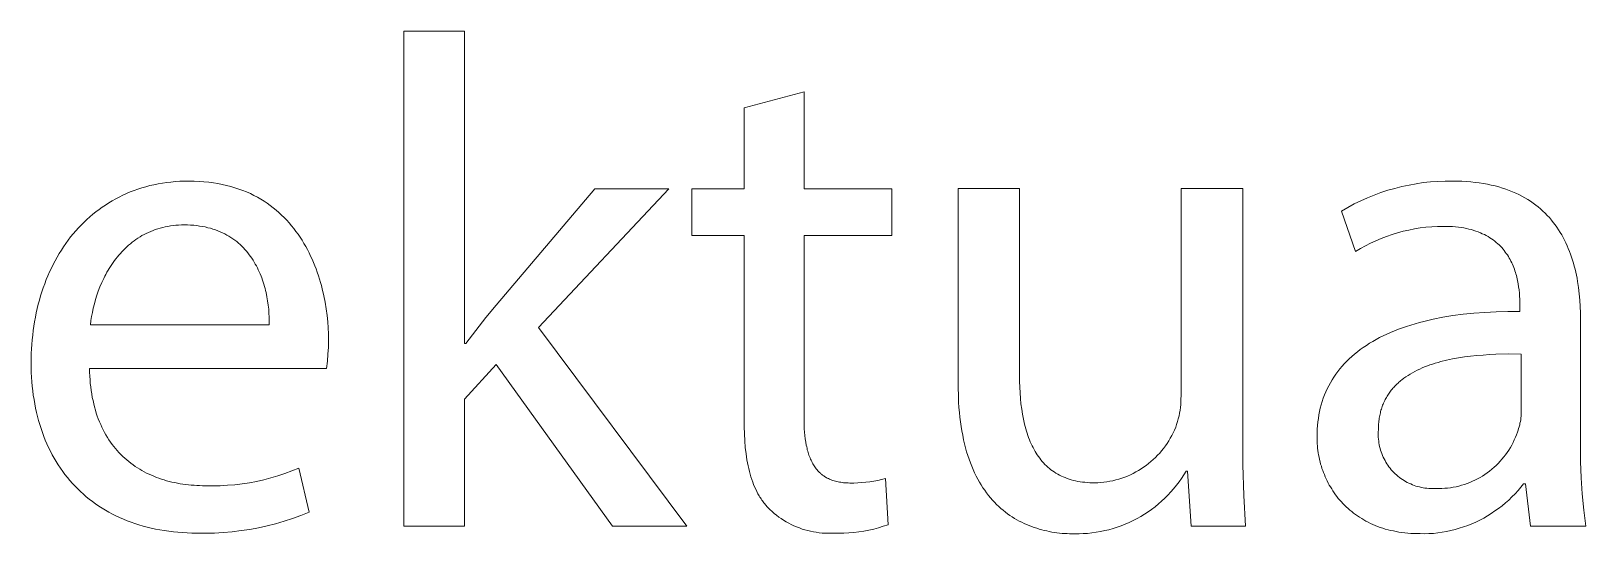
# Model space of a CAD drawing. Header units: millimetres. Extents: x 1422 to 6060, y -58 to 3182.
# Drawn here: x 5567.1 to 5670.7, y 19.3 to 52.7 of the extents above; entities that cross this region are included whole.
import ezdxf

# ---------------------------------------------------------------- set-up
doc = ezdxf.new("R2010")
doc.units = ezdxf.units.MM
doc.header["$MEASUREMENT"] = 0
doc.layers.add('Domyślny', color=7, linetype='Continuous', true_color=0x000000)

msp = doc.modelspace()

# ---------------------------------------------------------------- linework, layer by layer
at = {"layer": 'Domyślny', "color": 18, "lineweight": 15, "true_color": 0x000000}
for p, q in [((5591.96, 19.77), (5591.96, 52.74)), ((5591.96, 52.74), (5596.01, 52.74)), ((5596.01, 52.74), (5596.01, 31.93)), ((5614.63, 47.63), (5618.62, 48.7)), ((5618.62, 48.7), (5618.62, 42.24)), ((5614.63, 42.24), (5614.63, 47.63)), ((5575.05, 42.45), (5575.32, 42.51)), ((5575.32, 42.51), (5575.6, 42.57)), ((5575.6, 42.57), (5575.88, 42.61)), ((5575.88, 42.61), (5576.17, 42.66)), ((5576.17, 42.66), (5576.45, 42.69)), ((5576.45, 42.69), (5576.75, 42.72)), ((5576.75, 42.72), (5577.05, 42.74)), ((5577.05, 42.74), (5577.35, 42.75)), ((5577.35, 42.75), (5577.65, 42.75)), ((5577.65, 42.75), (5577.99, 42.75)), ((5577.99, 42.75), (5578.33, 42.73)), ((5578.33, 42.73), (5578.65, 42.71)), ((5578.65, 42.71), (5578.97, 42.68)), ((5578.97, 42.68), (5579.28, 42.64)), ((5579.28, 42.64), (5579.58, 42.59)), ((5579.58, 42.59), (5579.87, 42.53)), ((5579.87, 42.53), (5580.16, 42.47)), ((5580.16, 42.47), (5580.44, 42.39)), ((5658.45, 42.39), (5658.92, 42.49)), ((5658.92, 42.49), (5659.4, 42.58)), ((5659.4, 42.58), (5659.87, 42.65)), ((5659.87, 42.65), (5660.36, 42.7)), ((5660.36, 42.7), (5660.84, 42.73)), ((5660.84, 42.73), (5661.32, 42.75)), ((5661.32, 42.75), (5661.81, 42.75)), ((5661.81, 42.75), (5662.12, 42.75)), ((5662.12, 42.75), (5662.43, 42.74)), ((5662.43, 42.74), (5662.74, 42.72)), ((5662.74, 42.72), (5663.03, 42.7)), ((5663.03, 42.7), (5663.32, 42.67)), ((5663.32, 42.67), (5663.6, 42.63)), ((5663.6, 42.63), (5663.88, 42.59)), ((5663.88, 42.59), (5664.14, 42.54)), ((5664.14, 42.54), (5664.4, 42.49)), ((5664.4, 42.49), (5664.65, 42.43)), ((5572.31, 41.31), (5572.54, 41.44)), ((5572.54, 41.44), (5572.77, 41.57)), ((5572.77, 41.57), (5573.01, 41.69)), ((5573.01, 41.69), (5573.25, 41.81)), ((5573.25, 41.81), (5573.49, 41.92)), ((5573.49, 41.92), (5573.74, 42.03)), ((5573.74, 42.03), (5573.99, 42.12)), ((5573.99, 42.12), (5574.25, 42.21)), ((5574.25, 42.21), (5574.51, 42.3)), ((5574.51, 42.3), (5574.78, 42.38)), ((5574.78, 42.38), (5575.05, 42.45)), ((5580.44, 42.39), (5580.71, 42.31)), ((5580.71, 42.31), (5580.98, 42.22)), ((5580.98, 42.22), (5581.24, 42.13)), ((5581.24, 42.13), (5581.49, 42.03)), ((5581.49, 42.03), (5581.74, 41.92)), ((5581.74, 41.92), (5581.97, 41.8)), ((5581.97, 41.8), (5582.21, 41.68)), ((5582.21, 41.68), (5582.43, 41.55)), ((5582.43, 41.55), (5582.65, 41.42)), ((5598.11, 34.49), (5604.69, 42.24)), ((5609.62, 42.24), (5600.94, 33.01)), ((5604.69, 42.24), (5609.62, 42.24)), ((5611.14, 39.14), (5611.14, 42.24)), ((5611.14, 42.24), (5614.63, 42.24)), ((5618.62, 42.24), (5624.47, 42.24)), ((5624.47, 42.24), (5624.47, 39.14)), ((5628.89, 29.09), (5628.89, 42.25)), ((5628.89, 42.25), (5632.97, 42.25)), ((5632.97, 42.25), (5632.97, 29.8)), ((5643.74, 28.46), (5643.74, 42.25)), ((5643.74, 42.25), (5647.84, 42.25)), ((5647.84, 42.25), (5647.84, 25.89)), ((5655.27, 41.23), (5655.71, 41.44)), ((5655.71, 41.44), (5656.15, 41.64)), ((5656.15, 41.64), (5656.6, 41.82)), ((5656.6, 41.82), (5657.05, 41.99)), ((5657.05, 41.99), (5657.51, 42.14)), ((5657.51, 42.14), (5657.98, 42.27)), ((5657.98, 42.27), (5658.45, 42.39)), ((5664.65, 42.43), (5664.9, 42.36)), ((5664.9, 42.36), (5665.14, 42.29)), ((5665.14, 42.29), (5665.37, 42.21)), ((5665.37, 42.21), (5665.6, 42.13)), ((5665.6, 42.13), (5665.82, 42.04)), ((5665.82, 42.04), (5666.03, 41.95)), ((5666.03, 41.95), (5666.24, 41.85)), ((5666.24, 41.85), (5666.44, 41.75)), ((5666.44, 41.75), (5666.64, 41.64)), ((5666.64, 41.64), (5666.83, 41.53)), ((5666.83, 41.53), (5667.01, 41.41)), ((5571.04, 40.37), (5571.24, 40.54)), ((5571.24, 40.54), (5571.45, 40.7)), ((5571.45, 40.7), (5571.66, 40.86)), ((5571.66, 40.86), (5571.87, 41.02)), ((5571.87, 41.02), (5572.09, 41.16)), ((5572.09, 41.16), (5572.31, 41.31)), ((5582.65, 41.42), (5582.86, 41.28)), ((5582.86, 41.28), (5583.07, 41.13)), ((5583.07, 41.13), (5583.26, 40.98)), ((5583.26, 40.98), (5583.46, 40.82)), ((5583.46, 40.82), (5583.64, 40.66)), ((5583.64, 40.66), (5583.82, 40.49)), ((5583.82, 40.49), (5584, 40.32)), ((5654.42, 40.76), (5654.84, 41)), ((5655.35, 38.06), (5654.42, 40.76)), ((5654.84, 41), (5655.27, 41.23)), ((5667.01, 41.41), (5667.19, 41.29)), ((5667.19, 41.29), (5667.36, 41.16)), ((5667.36, 41.16), (5667.52, 41.03)), ((5667.52, 41.03), (5667.68, 40.9)), ((5667.68, 40.9), (5667.84, 40.76)), ((5667.84, 40.76), (5667.98, 40.61)), ((5667.98, 40.61), (5668.13, 40.47)), ((5668.13, 40.47), (5668.27, 40.32)), ((5569.94, 39.23), (5570.11, 39.44)), ((5570.11, 39.44), (5570.29, 39.63)), ((5570.29, 39.63), (5570.47, 39.82)), ((5570.47, 39.82), (5570.66, 40.01)), ((5570.66, 40.01), (5570.85, 40.19)), ((5570.85, 40.19), (5571.04, 40.37)), ((5575.1, 39.4), (5574.95, 39.34)), ((5575.26, 39.46), (5575.1, 39.4)), ((5575.41, 39.52), (5575.26, 39.46)), ((5575.57, 39.57), (5575.41, 39.52)), ((5575.73, 39.62), (5575.57, 39.57)), ((5575.9, 39.66), (5575.73, 39.62)), ((5576.07, 39.7), (5575.9, 39.66)), ((5576.24, 39.74), (5576.07, 39.7)), ((5576.42, 39.77), (5576.24, 39.74)), ((5576.59, 39.79), (5576.42, 39.77)), ((5576.78, 39.81), (5576.59, 39.79)), ((5576.96, 39.82), (5576.78, 39.81)), ((5577.15, 39.83), (5576.96, 39.82)), ((5577.34, 39.83), (5577.15, 39.83)), ((5577.56, 39.83), (5577.34, 39.83)), ((5577.76, 39.82), (5577.56, 39.83)), ((5577.97, 39.81), (5577.76, 39.82)), ((5578.17, 39.79), (5577.97, 39.81)), ((5578.36, 39.76), (5578.17, 39.79)), ((5578.55, 39.73), (5578.36, 39.76)), ((5578.73, 39.7), (5578.55, 39.73)), ((5578.91, 39.65), (5578.73, 39.7)), ((5579.08, 39.61), (5578.91, 39.65)), ((5579.25, 39.56), (5579.08, 39.61)), ((5579.42, 39.5), (5579.25, 39.56)), ((5579.58, 39.44), (5579.42, 39.5)), ((5579.73, 39.38), (5579.58, 39.44)), ((5579.89, 39.31), (5579.73, 39.38)), ((5584, 40.32), (5584.17, 40.15)), ((5584.17, 40.15), (5584.33, 39.97)), ((5584.33, 39.97), (5584.49, 39.78)), ((5584.49, 39.78), (5584.64, 39.59)), ((5584.64, 39.59), (5584.78, 39.4)), ((5584.78, 39.4), (5584.92, 39.21)), ((5658.53, 39.41), (5658.16, 39.31)), ((5658.91, 39.49), (5658.53, 39.41)), ((5659.29, 39.57), (5658.91, 39.49)), ((5659.67, 39.63), (5659.29, 39.57)), ((5660.05, 39.68), (5659.67, 39.63)), ((5660.43, 39.71), (5660.05, 39.68)), ((5660.82, 39.73), (5660.43, 39.71)), ((5661.2, 39.74), (5660.82, 39.73)), ((5661.42, 39.74), (5661.2, 39.74)), ((5661.62, 39.73), (5661.42, 39.74)), ((5661.82, 39.72), (5661.62, 39.73)), ((5662.02, 39.7), (5661.82, 39.72)), ((5662.21, 39.68), (5662.02, 39.7)), ((5662.39, 39.66), (5662.21, 39.68)), ((5662.57, 39.63), (5662.39, 39.66)), ((5662.74, 39.59), (5662.57, 39.63)), ((5662.91, 39.56), (5662.74, 39.59)), ((5663.07, 39.52), (5662.91, 39.56)), ((5663.23, 39.47), (5663.07, 39.52)), ((5663.38, 39.42), (5663.23, 39.47)), ((5663.52, 39.37), (5663.38, 39.42)), ((5663.67, 39.31), (5663.52, 39.37)), ((5668.27, 40.32), (5668.4, 40.16)), ((5668.4, 40.16), (5668.53, 40)), ((5668.53, 40), (5668.65, 39.84)), ((5668.65, 39.84), (5668.76, 39.68)), ((5668.76, 39.68), (5668.88, 39.51)), ((5668.88, 39.51), (5668.98, 39.34)), ((5569.15, 38.15), (5569.3, 38.38)), ((5569.3, 38.38), (5569.45, 38.6)), ((5569.45, 38.6), (5569.61, 38.81)), ((5569.61, 38.81), (5569.77, 39.03)), ((5569.77, 39.03), (5569.94, 39.23)), ((5573.51, 38.38), (5573.4, 38.27)), ((5573.63, 38.48), (5573.51, 38.38)), ((5573.75, 38.58), (5573.63, 38.48)), ((5573.87, 38.68), (5573.75, 38.58)), ((5573.99, 38.77), (5573.87, 38.68)), ((5574.12, 38.87), (5573.99, 38.77)), ((5574.25, 38.95), (5574.12, 38.87)), ((5574.39, 39.04), (5574.25, 38.95)), ((5574.52, 39.12), (5574.39, 39.04)), ((5574.66, 39.2), (5574.52, 39.12)), ((5574.81, 39.27), (5574.66, 39.2)), ((5574.95, 39.34), (5574.81, 39.27)), ((5580.03, 39.24), (5579.89, 39.31)), ((5580.18, 39.16), (5580.03, 39.24)), ((5580.31, 39.08), (5580.18, 39.16)), ((5580.45, 39), (5580.31, 39.08)), ((5580.58, 38.91), (5580.45, 39)), ((5580.71, 38.82), (5580.58, 38.91)), ((5580.83, 38.72), (5580.71, 38.82)), ((5580.95, 38.62), (5580.83, 38.72)), ((5581.06, 38.52), (5580.95, 38.62)), ((5581.17, 38.42), (5581.06, 38.52)), ((5581.28, 38.31), (5581.17, 38.42)), ((5584.92, 39.21), (5585.06, 39.01)), ((5585.06, 39.01), (5585.19, 38.81)), ((5585.19, 38.81), (5585.31, 38.6)), ((5585.31, 38.6), (5585.43, 38.4)), ((5585.43, 38.4), (5585.54, 38.19)), ((5614.63, 39.14), (5611.14, 39.14)), ((5614.63, 26.88), (5614.63, 39.14)), ((5624.47, 39.14), (5618.62, 39.14)), ((5618.62, 39.14), (5618.62, 27.01)), ((5656.02, 38.44), (5655.68, 38.26)), ((5656.36, 38.62), (5656.02, 38.44)), ((5656.71, 38.78), (5656.36, 38.62)), ((5657.07, 38.93), (5656.71, 38.78)), ((5657.43, 39.07), (5657.07, 38.93)), ((5657.79, 39.19), (5657.43, 39.07)), ((5658.16, 39.31), (5657.79, 39.19)), ((5663.8, 39.25), (5663.67, 39.31)), ((5663.94, 39.19), (5663.8, 39.25)), ((5664.06, 39.12), (5663.94, 39.19)), ((5664.19, 39.06), (5664.06, 39.12)), ((5664.3, 38.98), (5664.19, 39.06)), ((5664.42, 38.91), (5664.3, 38.98)), ((5664.53, 38.83), (5664.42, 38.91)), ((5664.63, 38.75), (5664.53, 38.83)), ((5664.73, 38.67), (5664.63, 38.75)), ((5664.83, 38.58), (5664.73, 38.67)), ((5664.93, 38.5), (5664.83, 38.58)), ((5665.01, 38.41), (5664.93, 38.5)), ((5665.1, 38.32), (5665.01, 38.41)), ((5668.98, 39.34), (5669.09, 39.17)), ((5669.09, 39.17), (5669.19, 38.99)), ((5669.19, 38.99), (5669.28, 38.81)), ((5669.28, 38.81), (5669.37, 38.63)), ((5669.37, 38.63), (5669.45, 38.44)), ((5669.45, 38.44), (5669.53, 38.26)), ((5568.61, 37.2), (5568.74, 37.44)), ((5568.74, 37.44), (5568.87, 37.68)), ((5568.87, 37.68), (5569.01, 37.92)), ((5569.01, 37.92), (5569.15, 38.15)), ((5572.6, 37.33), (5572.51, 37.2)), ((5572.69, 37.46), (5572.6, 37.33)), ((5572.78, 37.58), (5572.69, 37.46)), ((5572.88, 37.7), (5572.78, 37.58)), ((5572.97, 37.82), (5572.88, 37.7)), ((5573.08, 37.94), (5572.97, 37.82)), ((5573.18, 38.05), (5573.08, 37.94)), ((5573.29, 38.16), (5573.18, 38.05)), ((5573.4, 38.27), (5573.29, 38.16)), ((5581.38, 38.2), (5581.28, 38.31)), ((5581.48, 38.09), (5581.38, 38.2)), ((5581.57, 37.97), (5581.48, 38.09)), ((5581.66, 37.85), (5581.57, 37.97)), ((5581.75, 37.73), (5581.66, 37.85)), ((5581.84, 37.61), (5581.75, 37.73)), ((5581.92, 37.49), (5581.84, 37.61)), ((5582, 37.36), (5581.92, 37.49)), ((5582.07, 37.23), (5582, 37.36)), ((5585.54, 38.19), (5585.65, 37.98)), ((5585.65, 37.98), (5585.75, 37.76)), ((5585.75, 37.76), (5585.85, 37.55)), ((5585.85, 37.55), (5585.95, 37.33)), ((5585.95, 37.33), (5586.03, 37.11)), ((5655.68, 38.26), (5655.35, 38.06)), ((5665.18, 38.22), (5665.1, 38.32)), ((5665.26, 38.13), (5665.18, 38.22)), ((5665.33, 38.03), (5665.26, 38.13)), ((5665.4, 37.93), (5665.33, 38.03)), ((5665.47, 37.84), (5665.4, 37.93)), ((5665.54, 37.73), (5665.47, 37.84)), ((5665.6, 37.63), (5665.54, 37.73)), ((5665.65, 37.53), (5665.6, 37.63)), ((5665.71, 37.42), (5665.65, 37.53)), ((5665.76, 37.32), (5665.71, 37.42)), ((5665.81, 37.21), (5665.76, 37.32)), ((5669.53, 38.26), (5669.61, 38.07)), ((5669.61, 38.07), (5669.68, 37.88)), ((5669.68, 37.88), (5669.75, 37.68)), ((5669.75, 37.68), (5669.81, 37.49)), ((5669.81, 37.49), (5669.87, 37.29)), ((5669.87, 37.29), (5669.92, 37.09)), ((5568.15, 36.19), (5568.26, 36.45)), ((5568.26, 36.45), (5568.37, 36.7)), ((5568.37, 36.7), (5568.49, 36.95)), ((5568.49, 36.95), (5568.61, 37.2)), ((5571.97, 36.27), (5571.91, 36.13)), ((5572.04, 36.41), (5571.97, 36.27)), ((5572.11, 36.54), (5572.04, 36.41)), ((5572.19, 36.68), (5572.11, 36.54)), ((5572.26, 36.81), (5572.19, 36.68)), ((5572.34, 36.94), (5572.26, 36.81)), ((5572.42, 37.07), (5572.34, 36.94)), ((5572.51, 37.2), (5572.42, 37.07)), ((5582.14, 37.1), (5582.07, 37.23)), ((5582.21, 36.97), (5582.14, 37.1)), ((5582.27, 36.84), (5582.21, 36.97)), ((5582.33, 36.71), (5582.27, 36.84)), ((5582.39, 36.57), (5582.33, 36.71)), ((5582.45, 36.43), (5582.39, 36.57)), ((5582.5, 36.3), (5582.45, 36.43)), ((5582.55, 36.16), (5582.5, 36.3)), ((5586.03, 37.11), (5586.12, 36.9)), ((5586.12, 36.9), (5586.2, 36.68)), ((5586.2, 36.68), (5586.27, 36.45)), ((5586.27, 36.45), (5586.34, 36.23)), ((5665.85, 37.11), (5665.81, 37.21)), ((5665.9, 37), (5665.85, 37.11)), ((5665.94, 36.89), (5665.9, 37)), ((5665.97, 36.78), (5665.94, 36.89)), ((5666.01, 36.67), (5665.97, 36.78)), ((5666.04, 36.57), (5666.01, 36.67)), ((5666.07, 36.46), (5666.04, 36.57)), ((5666.1, 36.35), (5666.07, 36.46)), ((5666.13, 36.24), (5666.1, 36.35)), ((5669.92, 37.09), (5669.98, 36.89)), ((5669.98, 36.89), (5670.02, 36.69)), ((5670.02, 36.69), (5670.07, 36.48)), ((5670.07, 36.48), (5670.11, 36.28)), ((5670.11, 36.28), (5670.15, 36.07)), ((5567.77, 35.11), (5567.86, 35.38)), ((5567.86, 35.38), (5567.95, 35.65)), ((5567.95, 35.65), (5568.05, 35.92)), ((5568.05, 35.92), (5568.15, 36.19)), ((5571.61, 35.43), (5571.52, 35.15)), ((5571.72, 35.71), (5571.61, 35.43)), ((5571.84, 35.99), (5571.72, 35.71)), ((5571.91, 36.13), (5571.84, 35.99)), ((5582.59, 36.02), (5582.55, 36.16)), ((5582.64, 35.88), (5582.59, 36.02)), ((5582.68, 35.74), (5582.64, 35.88)), ((5582.72, 35.6), (5582.68, 35.74)), ((5582.75, 35.46), (5582.72, 35.6)), ((5582.79, 35.33), (5582.75, 35.46)), ((5582.84, 35.05), (5582.79, 35.33)), ((5586.34, 36.23), (5586.41, 36.01)), ((5586.41, 36.01), (5586.47, 35.79)), ((5586.47, 35.79), (5586.53, 35.57)), ((5586.53, 35.57), (5586.63, 35.12)), ((5666.15, 36.13), (5666.13, 36.24)), ((5666.19, 35.92), (5666.15, 36.13)), ((5666.22, 35.71), (5666.19, 35.92)), ((5666.25, 35.5), (5666.22, 35.71)), ((5666.27, 35.29), (5666.25, 35.5)), ((5666.28, 35.09), (5666.27, 35.29)), ((5670.15, 36.07), (5670.21, 35.66)), ((5670.21, 35.66), (5670.26, 35.24)), ((5670.26, 35.24), (5670.3, 34.82)), ((5567.48, 33.98), (5567.54, 34.27)), ((5567.54, 34.27), (5567.61, 34.55)), ((5567.61, 34.55), (5567.69, 34.83)), ((5567.69, 34.83), (5567.77, 35.11)), ((5571.28, 34.29), (5571.22, 34.01)), ((5571.35, 34.58), (5571.28, 34.29)), ((5571.43, 34.86), (5571.35, 34.58)), ((5571.52, 35.15), (5571.43, 34.86)), ((5582.89, 34.77), (5582.84, 35.05)), ((5582.93, 34.49), (5582.89, 34.77)), ((5582.96, 34.22), (5582.93, 34.49)), ((5582.98, 33.96), (5582.96, 34.22)), ((5586.63, 35.12), (5586.72, 34.68)), ((5586.72, 34.68), (5586.79, 34.24)), ((5586.79, 34.24), (5586.85, 33.81)), ((5597.42, 33.66), (5598.11, 34.49)), ((5666.29, 34.9), (5666.28, 35.09)), ((5666.3, 34.72), (5666.29, 34.9)), ((5666.3, 34.54), (5666.3, 34.72)), ((5666.3, 34.07), (5666.3, 34.54)), ((5670.3, 34.82), (5670.33, 34.4)), ((5670.33, 34.4), (5670.34, 33.97)), ((5567.32, 33.1), (5567.37, 33.39)), ((5567.37, 33.39), (5567.42, 33.69)), ((5567.42, 33.69), (5567.48, 33.98)), ((5571.12, 33.46), (5571.09, 33.19)), ((5571.09, 33.19), (5583, 33.19)), ((5571.16, 33.74), (5571.12, 33.46)), ((5571.22, 34.01), (5571.16, 33.74)), ((5582.99, 33.7), (5582.98, 33.96)), ((5583, 33.44), (5582.99, 33.7)), ((5583, 33.19), (5583, 33.44)), ((5586.85, 33.81), (5586.89, 33.39)), ((5586.89, 33.39), (5586.92, 32.97)), ((5596.75, 32.8), (5597.42, 33.66)), ((5658.75, 33.07), (5659.03, 33.16)), ((5659.03, 33.16), (5659.32, 33.25)), ((5659.32, 33.25), (5659.61, 33.33)), ((5659.61, 33.33), (5659.91, 33.41)), ((5659.91, 33.41), (5660.53, 33.55)), ((5660.53, 33.55), (5661.17, 33.68)), ((5661.17, 33.68), (5661.83, 33.79)), ((5661.83, 33.79), (5662.52, 33.88)), ((5662.52, 33.88), (5663.23, 33.95)), ((5663.23, 33.95), (5663.96, 34.01)), ((5663.96, 34.01), (5664.72, 34.05)), ((5664.72, 34.05), (5665.5, 34.07)), ((5665.5, 34.07), (5666.3, 34.07)), ((5670.34, 33.97), (5670.35, 33.55)), ((5670.35, 33.55), (5670.35, 25.15)), ((5567.18, 31.88), (5567.21, 32.19)), ((5567.21, 32.19), (5567.24, 32.5)), ((5567.24, 32.5), (5567.28, 32.8)), ((5567.28, 32.8), (5567.32, 33.1)), ((5586.92, 32.97), (5586.94, 32.57)), ((5586.94, 32.57), (5586.95, 32.17)), ((5586.95, 32.17), (5586.94, 31.7)), ((5596.1, 31.93), (5596.75, 32.8)), ((5600.94, 33.01), (5610.82, 19.77)), ((5656.51, 32.08), (5656.73, 32.21)), ((5656.73, 32.21), (5656.96, 32.33)), ((5656.96, 32.33), (5657.2, 32.45)), ((5657.2, 32.45), (5657.44, 32.56)), ((5657.44, 32.56), (5657.69, 32.67)), ((5657.69, 32.67), (5657.95, 32.78)), ((5657.95, 32.78), (5658.21, 32.88)), ((5658.21, 32.88), (5658.48, 32.98)), ((5658.48, 32.98), (5658.75, 33.07)), ((5567.14, 30.95), (5567.15, 31.26)), ((5567.15, 31.26), (5567.16, 31.57)), ((5567.16, 31.57), (5567.18, 31.88)), ((5586.91, 31.22), (5586.87, 30.75)), ((5586.94, 31.7), (5586.91, 31.22)), ((5596.01, 31.93), (5596.1, 31.93)), ((5654.94, 30.92), (5655.11, 31.08)), ((5655.11, 31.08), (5655.29, 31.23)), ((5655.29, 31.23), (5655.48, 31.38)), ((5655.48, 31.38), (5655.67, 31.53)), ((5655.67, 31.53), (5655.87, 31.67)), ((5655.87, 31.67), (5656.08, 31.81)), ((5656.08, 31.81), (5656.29, 31.95)), ((5656.29, 31.95), (5656.51, 32.08)), ((5663.02, 31.1), (5662.61, 31.04)), ((5663.44, 31.14), (5663.02, 31.1)), ((5663.86, 31.17), (5663.44, 31.14)), ((5664.28, 31.2), (5663.86, 31.17)), ((5664.7, 31.22), (5664.28, 31.2)), ((5665.55, 31.24), (5664.7, 31.22)), ((5666.39, 31.23), (5665.55, 31.24)), ((5666.39, 27.34), (5666.39, 31.23)), ((5567.14, 30.63), (5567.14, 30.95)), ((5567.14, 30.31), (5567.14, 30.63)), ((5567.15, 30), (5567.14, 30.31)), ((5571.03, 30.27), (5571.03, 30.02)), ((5586.81, 30.27), (5571.03, 30.27)), ((5586.87, 30.75), (5586.81, 30.27)), ((5598.11, 30.54), (5596.01, 28.22)), ((5605.86, 19.77), (5598.11, 30.54)), ((5654.04, 29.89), (5654.17, 30.07)), ((5654.17, 30.07), (5654.31, 30.25)), ((5654.31, 30.25), (5654.46, 30.42)), ((5654.46, 30.42), (5654.61, 30.59)), ((5654.61, 30.59), (5654.77, 30.76)), ((5654.77, 30.76), (5654.94, 30.92)), ((5659.31, 30.08), (5659.15, 29.99)), ((5659.47, 30.16), (5659.31, 30.08)), ((5659.63, 30.23), (5659.47, 30.16)), ((5659.79, 30.31), (5659.63, 30.23)), ((5659.96, 30.38), (5659.79, 30.31)), ((5660.14, 30.44), (5659.96, 30.38)), ((5660.31, 30.51), (5660.14, 30.44)), ((5660.49, 30.57), (5660.31, 30.51)), ((5660.67, 30.62), (5660.49, 30.57)), ((5660.85, 30.68), (5660.67, 30.62)), ((5661.04, 30.73), (5660.85, 30.68)), ((5661.42, 30.82), (5661.04, 30.73)), ((5661.81, 30.91), (5661.42, 30.82)), ((5662.21, 30.98), (5661.81, 30.91)), ((5662.61, 31.04), (5662.21, 30.98)), ((5567.16, 29.69), (5567.15, 30)), ((5567.18, 29.39), (5567.16, 29.69)), ((5567.21, 29.09), (5567.18, 29.39)), ((5567.24, 28.79), (5567.21, 29.09)), ((5571.03, 30.02), (5571.04, 29.77)), ((5571.04, 29.77), (5571.06, 29.52)), ((5571.06, 29.52), (5571.08, 29.28)), ((5571.08, 29.28), (5571.11, 29.04)), ((5571.11, 29.04), (5571.14, 28.8)), ((5628.91, 28.37), (5628.89, 29.09)), ((5632.97, 29.8), (5632.98, 29.41)), ((5632.98, 29.41), (5632.99, 29.02)), ((5632.99, 29.02), (5633.01, 28.64)), ((5653.47, 28.92), (5653.57, 29.12)), ((5653.57, 29.12), (5653.68, 29.32)), ((5653.68, 29.32), (5653.79, 29.51)), ((5653.79, 29.51), (5653.91, 29.7)), ((5653.91, 29.7), (5654.04, 29.89)), ((5657.9, 29.01), (5657.84, 28.95)), ((5657.95, 29.07), (5657.9, 29.01)), ((5658.01, 29.13), (5657.95, 29.07)), ((5658.07, 29.19), (5658.01, 29.13)), ((5658.13, 29.25), (5658.07, 29.19)), ((5658.19, 29.3), (5658.13, 29.25)), ((5658.25, 29.36), (5658.19, 29.3)), ((5658.31, 29.41), (5658.25, 29.36)), ((5658.38, 29.47), (5658.31, 29.41)), ((5658.44, 29.52), (5658.38, 29.47)), ((5658.58, 29.62), (5658.44, 29.52)), ((5658.71, 29.72), (5658.58, 29.62)), ((5658.86, 29.81), (5658.71, 29.72)), ((5659, 29.9), (5658.86, 29.81)), ((5659.15, 29.99), (5659, 29.9)), ((5567.28, 28.49), (5567.24, 28.79)), ((5567.33, 28.2), (5567.28, 28.49)), ((5567.38, 27.91), (5567.33, 28.2)), ((5571.14, 28.8), (5571.17, 28.58)), ((5571.17, 28.58), (5571.21, 28.35)), ((5571.21, 28.35), (5571.26, 28.13)), ((5571.26, 28.13), (5571.31, 27.92)), ((5596.01, 28.22), (5596.01, 19.77)), ((5628.92, 28.02), (5628.91, 28.37)), ((5628.94, 27.68), (5628.92, 28.02)), ((5633.01, 28.64), (5633.03, 28.27)), ((5633.03, 28.27), (5633.07, 27.91)), ((5643.71, 27.87), (5643.73, 28.07)), ((5643.73, 28.26), (5643.74, 28.46)), ((5643.73, 28.07), (5643.73, 28.26)), ((5653.07, 27.86), (5653.14, 28.08)), ((5653.14, 28.08), (5653.21, 28.3)), ((5653.21, 28.3), (5653.29, 28.51)), ((5653.29, 28.51), (5653.38, 28.72)), ((5653.38, 28.72), (5653.47, 28.92)), ((5657.23, 27.97), (5657.2, 27.9)), ((5657.26, 28.05), (5657.23, 27.97)), ((5657.3, 28.13), (5657.26, 28.05)), ((5657.34, 28.2), (5657.3, 28.13)), ((5657.38, 28.27), (5657.34, 28.2)), ((5657.42, 28.35), (5657.38, 28.27)), ((5657.46, 28.42), (5657.42, 28.35)), ((5657.5, 28.49), (5657.46, 28.42)), ((5657.55, 28.56), (5657.5, 28.49)), ((5657.59, 28.63), (5657.55, 28.56)), ((5657.64, 28.69), (5657.59, 28.63)), ((5657.69, 28.76), (5657.64, 28.69)), ((5657.74, 28.82), (5657.69, 28.76)), ((5657.79, 28.89), (5657.74, 28.82)), ((5657.84, 28.95), (5657.79, 28.89)), ((5567.43, 27.63), (5567.38, 27.91)), ((5567.49, 27.35), (5567.43, 27.63)), ((5567.56, 27.07), (5567.49, 27.35)), ((5567.63, 26.8), (5567.56, 27.07)), ((5571.31, 27.92), (5571.36, 27.71)), ((5571.36, 27.71), (5571.42, 27.5)), ((5571.42, 27.5), (5571.48, 27.3)), ((5571.48, 27.3), (5571.54, 27.1)), ((5571.54, 27.1), (5571.61, 26.91)), ((5618.62, 27.01), (5618.62, 26.76)), ((5628.97, 27.35), (5628.94, 27.68)), ((5629, 27.03), (5628.97, 27.35)), ((5629.04, 26.71), (5629, 27.03)), ((5633.07, 27.91), (5633.12, 27.56)), ((5633.12, 27.56), (5633.17, 27.22)), ((5633.17, 27.22), (5633.23, 26.89)), ((5643.55, 26.92), (5643.6, 27.11)), ((5643.6, 27.11), (5643.63, 27.3)), ((5643.63, 27.3), (5643.67, 27.49)), ((5643.67, 27.49), (5643.69, 27.68)), ((5643.69, 27.68), (5643.71, 27.87)), ((5652.84, 26.71), (5652.88, 26.95)), ((5652.88, 26.95), (5652.91, 27.18)), ((5652.91, 27.18), (5652.96, 27.41)), ((5652.96, 27.41), (5653.01, 27.64)), ((5653.01, 27.64), (5653.07, 27.86)), ((5656.94, 26.96), (5656.92, 26.87)), ((5656.95, 27.05), (5656.94, 26.96)), ((5656.97, 27.14), (5656.95, 27.05)), ((5656.99, 27.23), (5656.97, 27.14)), ((5657.01, 27.32), (5656.99, 27.23)), ((5657.03, 27.4), (5657.01, 27.32)), ((5657.05, 27.49), (5657.03, 27.4)), ((5657.08, 27.57), (5657.05, 27.49)), ((5657.11, 27.65), (5657.08, 27.57)), ((5657.13, 27.74), (5657.11, 27.65)), ((5657.16, 27.82), (5657.13, 27.74)), ((5657.2, 27.9), (5657.16, 27.82)), ((5666.36, 26.86), (5666.37, 26.98)), ((5666.37, 26.98), (5666.38, 27.1)), ((5666.38, 27.1), (5666.39, 27.22)), ((5666.39, 27.22), (5666.39, 27.34)), ((5567.71, 26.53), (5567.63, 26.8)), ((5567.8, 26.27), (5567.71, 26.53)), ((5567.89, 26.01), (5567.8, 26.27)), ((5567.98, 25.75), (5567.89, 26.01)), ((5571.61, 26.91), (5571.69, 26.72)), ((5571.69, 26.72), (5571.77, 26.54)), ((5571.77, 26.54), (5571.85, 26.36)), ((5571.85, 26.36), (5571.93, 26.18)), ((5571.93, 26.18), (5572.02, 26.01)), ((5572.02, 26.01), (5572.12, 25.85)), ((5614.64, 26.39), (5614.63, 26.88)), ((5614.65, 25.92), (5614.64, 26.39)), ((5614.68, 25.46), (5614.65, 25.92)), ((5618.62, 26.76), (5618.63, 26.51)), ((5618.63, 26.51), (5618.64, 26.26)), ((5618.64, 26.26), (5618.65, 26.03)), ((5618.65, 26.03), (5618.68, 25.8)), ((5629.08, 26.41), (5629.04, 26.71)), ((5629.13, 26.11), (5629.08, 26.41)), ((5629.19, 25.82), (5629.13, 26.11)), ((5633.23, 26.89), (5633.3, 26.57)), ((5633.3, 26.57), (5633.34, 26.41)), ((5633.34, 26.41), (5633.39, 26.25)), ((5633.39, 26.25), (5633.43, 26.1)), ((5633.43, 26.1), (5633.48, 25.96)), ((5633.48, 25.96), (5633.53, 25.81)), ((5643.12, 25.8), (5643.21, 25.99)), ((5643.21, 25.99), (5643.3, 26.17)), ((5643.3, 26.17), (5643.38, 26.36)), ((5643.38, 26.36), (5643.44, 26.54)), ((5643.44, 26.54), (5643.5, 26.73)), ((5643.5, 26.73), (5643.55, 26.92)), ((5647.84, 25.89), (5647.85, 23.85)), ((5652.79, 25.97), (5652.8, 26.22)), ((5652.79, 25.72), (5652.79, 25.97)), ((5652.8, 26.22), (5652.82, 26.47)), ((5652.82, 26.47), (5652.84, 26.71)), ((5656.88, 26.18), (5656.87, 26.06)), ((5656.87, 26.06), (5656.87, 25.94)), ((5656.87, 25.94), (5656.87, 25.81)), ((5656.89, 26.48), (5656.88, 26.39)), ((5656.88, 26.39), (5656.88, 26.28)), ((5656.88, 26.28), (5656.88, 26.18)), ((5656.9, 26.68), (5656.89, 26.58)), ((5656.89, 26.58), (5656.89, 26.48)), ((5656.91, 26.77), (5656.9, 26.68)), ((5656.92, 26.87), (5656.91, 26.77)), ((5666.08, 25.86), (5666.15, 26.04)), ((5666.15, 26.04), (5666.19, 26.16)), ((5666.19, 26.16), (5666.22, 26.27)), ((5666.22, 26.27), (5666.26, 26.39)), ((5666.26, 26.39), (5666.29, 26.51)), ((5666.29, 26.51), (5666.31, 26.62)), ((5666.31, 26.62), (5666.34, 26.74)), ((5666.34, 26.74), (5666.36, 26.86)), ((5568.08, 25.5), (5567.98, 25.75)), ((5568.19, 25.25), (5568.08, 25.5)), ((5568.3, 25.01), (5568.19, 25.25)), ((5568.42, 24.77), (5568.3, 25.01)), ((5572.12, 25.85), (5572.22, 25.68)), ((5572.22, 25.68), (5572.32, 25.53)), ((5572.32, 25.53), (5572.42, 25.37)), ((5572.42, 25.37), (5572.53, 25.22)), ((5572.53, 25.22), (5572.64, 25.08)), ((5572.64, 25.08), (5572.75, 24.94)), ((5572.75, 24.94), (5572.87, 24.8)), ((5614.71, 25.02), (5614.68, 25.46)), ((5614.76, 24.59), (5614.71, 25.02)), ((5618.68, 25.8), (5618.7, 25.58)), ((5618.7, 25.58), (5618.74, 25.37)), ((5618.74, 25.37), (5618.77, 25.16)), ((5618.77, 25.16), (5618.8, 25.06)), ((5618.8, 25.06), (5618.82, 24.96)), ((5618.82, 24.96), (5618.84, 24.86)), ((5618.84, 24.86), (5618.87, 24.77)), ((5629.24, 25.53), (5629.19, 25.82)), ((5629.31, 25.26), (5629.24, 25.53)), ((5629.38, 24.99), (5629.31, 25.26)), ((5629.45, 24.73), (5629.38, 24.99)), ((5633.53, 25.81), (5633.58, 25.67)), ((5633.58, 25.67), (5633.63, 25.53)), ((5633.63, 25.53), (5633.69, 25.39)), ((5633.69, 25.39), (5633.75, 25.25)), ((5633.75, 25.25), (5633.81, 25.12)), ((5633.81, 25.12), (5633.88, 25)), ((5633.88, 25), (5633.94, 24.87)), ((5633.94, 24.87), (5634.01, 24.75)), ((5642.44, 24.79), (5642.57, 24.95)), ((5642.57, 24.95), (5642.69, 25.11)), ((5642.69, 25.11), (5642.81, 25.28)), ((5642.81, 25.28), (5642.92, 25.45)), ((5642.92, 25.45), (5643.02, 25.63)), ((5643.02, 25.63), (5643.12, 25.8)), ((5652.79, 25.57), (5652.79, 25.72)), ((5652.79, 25.42), (5652.79, 25.57)), ((5652.8, 25.26), (5652.79, 25.42)), ((5652.82, 25.11), (5652.8, 25.26)), ((5652.83, 24.96), (5652.82, 25.11)), ((5652.85, 24.81), (5652.83, 24.96)), ((5656.87, 25.81), (5656.87, 25.69)), ((5656.87, 25.69), (5656.88, 25.56)), ((5656.88, 25.56), (5656.9, 25.44)), ((5656.9, 25.44), (5656.91, 25.32)), ((5656.91, 25.32), (5656.94, 25.19)), ((5656.94, 25.19), (5656.96, 25.07)), ((5656.96, 25.07), (5656.99, 24.95)), ((5656.99, 24.95), (5657.03, 24.83)), ((5665.57, 24.84), (5665.67, 25.01)), ((5665.67, 25.01), (5665.76, 25.17)), ((5665.76, 25.17), (5665.85, 25.34)), ((5665.85, 25.34), (5665.93, 25.51)), ((5665.93, 25.51), (5666.01, 25.69)), ((5666.01, 25.69), (5666.08, 25.86)), ((5670.35, 25.15), (5670.35, 24.07)), ((5568.54, 24.53), (5568.42, 24.77)), ((5568.67, 24.3), (5568.54, 24.53)), ((5568.8, 24.08), (5568.67, 24.3)), ((5568.94, 23.85), (5568.8, 24.08)), ((5569.09, 23.64), (5568.94, 23.85)), ((5572.87, 24.8), (5572.99, 24.67)), ((5572.99, 24.67), (5573.12, 24.54)), ((5573.12, 24.54), (5573.25, 24.41)), ((5573.25, 24.41), (5573.38, 24.29)), ((5573.38, 24.29), (5573.51, 24.18)), ((5573.51, 24.18), (5573.65, 24.07)), ((5573.65, 24.07), (5573.78, 23.96)), ((5573.78, 23.96), (5573.93, 23.85)), ((5573.93, 23.85), (5574.07, 23.75)), ((5614.79, 24.38), (5614.76, 24.59)), ((5614.82, 24.18), (5614.79, 24.38)), ((5614.86, 23.98), (5614.82, 24.18)), ((5614.9, 23.79), (5614.86, 23.98)), ((5618.87, 24.77), (5618.89, 24.68)), ((5618.89, 24.68), (5618.92, 24.59)), ((5618.92, 24.59), (5618.95, 24.5)), ((5618.95, 24.5), (5618.98, 24.41)), ((5618.98, 24.41), (5619.02, 24.33)), ((5619.02, 24.33), (5619.05, 24.24)), ((5619.05, 24.24), (5619.09, 24.16)), ((5619.09, 24.16), (5619.13, 24.08)), ((5619.13, 24.08), (5619.17, 24.01)), ((5619.17, 24.01), (5619.21, 23.93)), ((5619.21, 23.93), (5619.25, 23.86)), ((5619.25, 23.86), (5619.29, 23.79)), ((5629.53, 24.48), (5629.45, 24.73)), ((5629.61, 24.23), (5629.53, 24.48)), ((5629.7, 23.99), (5629.61, 24.23)), ((5629.79, 23.76), (5629.7, 23.99)), ((5634.01, 24.75), (5634.09, 24.63)), ((5634.09, 24.63), (5634.16, 24.51)), ((5634.16, 24.51), (5634.24, 24.4)), ((5634.24, 24.4), (5634.32, 24.29)), ((5634.32, 24.29), (5634.4, 24.18)), ((5634.4, 24.18), (5634.49, 24.08)), ((5634.49, 24.08), (5634.58, 23.98)), ((5634.58, 23.98), (5634.67, 23.88)), ((5634.67, 23.88), (5634.77, 23.79)), ((5641.41, 23.81), (5641.57, 23.94)), ((5641.57, 23.94), (5641.73, 24.07)), ((5641.73, 24.07), (5641.88, 24.2)), ((5641.88, 24.2), (5642.03, 24.34)), ((5642.03, 24.34), (5642.17, 24.49)), ((5642.17, 24.49), (5642.31, 24.64)), ((5642.31, 24.64), (5642.44, 24.79)), ((5647.85, 23.85), (5647.91, 21.82)), ((5652.87, 24.66), (5652.85, 24.81)), ((5652.9, 24.51), (5652.87, 24.66)), ((5652.93, 24.36), (5652.9, 24.51)), ((5652.96, 24.21), (5652.93, 24.36)), ((5652.99, 24.06), (5652.96, 24.21)), ((5653.03, 23.91), (5652.99, 24.06)), ((5653.08, 23.77), (5653.03, 23.91)), ((5657.03, 24.83), (5657.06, 24.71)), ((5657.06, 24.71), (5657.11, 24.6)), ((5657.11, 24.6), (5657.15, 24.48)), ((5657.15, 24.48), (5657.2, 24.37)), ((5657.2, 24.37), (5657.26, 24.26)), ((5657.26, 24.26), (5657.32, 24.15)), ((5657.32, 24.15), (5657.38, 24.04)), ((5657.38, 24.04), (5657.44, 23.93)), ((5657.44, 23.93), (5657.51, 23.83)), ((5657.51, 23.83), (5657.58, 23.73)), ((5664.72, 23.81), (5664.85, 23.95)), ((5664.85, 23.95), (5664.99, 24.09)), ((5664.99, 24.09), (5665.11, 24.23)), ((5665.11, 24.23), (5665.23, 24.38)), ((5665.23, 24.38), (5665.35, 24.53)), ((5665.35, 24.53), (5665.46, 24.68)), ((5665.46, 24.68), (5665.57, 24.84)), ((5670.35, 24.07), (5670.38, 22.99)), ((5569.24, 23.42), (5569.09, 23.64)), ((5569.39, 23.22), (5569.24, 23.42)), ((5569.55, 23.01), (5569.39, 23.22)), ((5569.72, 22.82), (5569.55, 23.01)), ((5569.89, 22.62), (5569.72, 22.82)), ((5574.07, 23.75), (5574.22, 23.66)), ((5574.22, 23.66), (5574.37, 23.56)), ((5574.37, 23.56), (5574.52, 23.47)), ((5574.52, 23.47), (5574.67, 23.39)), ((5574.67, 23.39), (5574.83, 23.31)), ((5574.83, 23.31), (5574.99, 23.23)), ((5574.99, 23.23), (5575.15, 23.16)), ((5575.15, 23.16), (5575.32, 23.09)), ((5575.32, 23.09), (5575.48, 23.02)), ((5575.48, 23.02), (5575.65, 22.96)), ((5575.65, 22.96), (5575.82, 22.9)), ((5575.82, 22.9), (5575.99, 22.85)), ((5575.99, 22.85), (5576.16, 22.8)), ((5576.16, 22.8), (5576.34, 22.75)), ((5582.16, 22.75), (5582.64, 22.86)), ((5582.64, 22.86), (5583.11, 22.98)), ((5583.11, 22.98), (5583.58, 23.12)), ((5583.58, 23.12), (5584.04, 23.28)), ((5584.04, 23.28), (5584.5, 23.45)), ((5584.5, 23.45), (5584.96, 23.63)), ((5584.96, 23.63), (5585.65, 20.7)), ((5614.94, 23.6), (5614.9, 23.79)), ((5614.98, 23.41), (5614.94, 23.6)), ((5615.03, 23.23), (5614.98, 23.41)), ((5615.08, 23.05), (5615.03, 23.23)), ((5615.14, 22.88), (5615.08, 23.05)), ((5615.2, 22.71), (5615.14, 22.88)), ((5619.29, 23.79), (5619.34, 23.72)), ((5619.34, 23.72), (5619.39, 23.65)), ((5619.39, 23.65), (5619.44, 23.59)), ((5619.44, 23.59), (5619.49, 23.52)), ((5619.49, 23.52), (5619.54, 23.46)), ((5619.54, 23.46), (5619.59, 23.4)), ((5619.59, 23.4), (5619.65, 23.35)), ((5619.65, 23.35), (5619.71, 23.29)), ((5619.71, 23.29), (5619.74, 23.27)), ((5619.74, 23.27), (5619.77, 23.24)), ((5619.77, 23.24), (5619.8, 23.22)), ((5619.8, 23.22), (5619.83, 23.19)), ((5619.83, 23.19), (5619.86, 23.17)), ((5619.86, 23.17), (5619.89, 23.14)), ((5619.89, 23.14), (5619.93, 23.12)), ((5619.93, 23.12), (5619.96, 23.1)), ((5619.96, 23.1), (5619.99, 23.08)), ((5619.99, 23.08), (5620.03, 23.05)), ((5620.03, 23.05), (5620.06, 23.03)), ((5620.06, 23.03), (5620.09, 23.01)), ((5620.09, 23.01), (5620.17, 22.97)), ((5620.17, 22.97), (5620.24, 22.94)), ((5620.24, 22.94), (5620.31, 22.9)), ((5620.31, 22.9), (5620.39, 22.87)), ((5620.39, 22.87), (5620.47, 22.84)), ((5620.47, 22.84), (5620.55, 22.81)), ((5620.55, 22.81), (5620.63, 22.78)), ((5623.27, 22.76), (5623.53, 22.81)), ((5623.53, 22.81), (5623.79, 22.87)), ((5623.79, 22.87), (5624.05, 22.94)), ((5624.05, 22.94), (5624.22, 19.86)), ((5629.88, 23.54), (5629.79, 23.76)), ((5629.98, 23.32), (5629.88, 23.54)), ((5630.09, 23.11), (5629.98, 23.32)), ((5630.19, 22.91), (5630.09, 23.11)), ((5630.3, 22.71), (5630.19, 22.91)), ((5634.77, 23.79), (5634.86, 23.7)), ((5634.86, 23.7), (5634.97, 23.61)), ((5634.97, 23.61), (5635.07, 23.53)), ((5635.07, 23.53), (5635.18, 23.45)), ((5635.18, 23.45), (5635.29, 23.38)), ((5635.29, 23.38), (5635.4, 23.3)), ((5635.4, 23.3), (5635.52, 23.23)), ((5635.52, 23.23), (5635.64, 23.17)), ((5635.64, 23.17), (5635.76, 23.11)), ((5635.76, 23.11), (5635.88, 23.05)), ((5635.88, 23.05), (5636.01, 23)), ((5636.01, 23), (5636.15, 22.95)), ((5636.15, 22.95), (5636.28, 22.9)), ((5636.28, 22.9), (5636.42, 22.86)), ((5636.42, 22.86), (5636.56, 22.82)), ((5636.56, 22.82), (5636.71, 22.78)), ((5639, 22.76), (5639.2, 22.8)), ((5639.2, 22.8), (5639.4, 22.85)), ((5639.4, 22.85), (5639.6, 22.9)), ((5639.6, 22.9), (5639.79, 22.97)), ((5639.79, 22.97), (5639.98, 23.04)), ((5639.98, 23.04), (5640.17, 23.11)), ((5640.17, 23.11), (5640.36, 23.19)), ((5640.36, 23.19), (5640.54, 23.28)), ((5640.54, 23.28), (5640.72, 23.38)), ((5640.72, 23.38), (5640.9, 23.48)), ((5640.9, 23.48), (5641.07, 23.58)), ((5641.07, 23.58), (5641.24, 23.7)), ((5641.24, 23.7), (5641.41, 23.81)), ((5643.77, 22.95), (5643.6, 22.72)), ((5643.92, 23.19), (5643.77, 22.95)), ((5644.07, 23.44), (5643.92, 23.19)), ((5644.17, 23.44), (5644.07, 23.44)), ((5644.4, 19.78), (5644.17, 23.44)), ((5653.12, 23.62), (5653.08, 23.77)), ((5653.17, 23.48), (5653.12, 23.62)), ((5653.22, 23.34), (5653.17, 23.48)), ((5653.28, 23.2), (5653.22, 23.34)), ((5653.34, 23.06), (5653.28, 23.2)), ((5653.4, 22.92), (5653.34, 23.06)), ((5653.47, 22.78), (5653.4, 22.92)), ((5657.58, 23.73), (5657.66, 23.63)), ((5657.66, 23.63), (5657.74, 23.53)), ((5657.74, 23.53), (5657.82, 23.44)), ((5657.82, 23.44), (5657.91, 23.35)), ((5657.91, 23.35), (5658, 23.26)), ((5658, 23.26), (5658.09, 23.18)), ((5658.09, 23.18), (5658.18, 23.1)), ((5658.18, 23.1), (5658.28, 23.02)), ((5658.28, 23.02), (5658.38, 22.95)), ((5658.38, 22.95), (5658.48, 22.88)), ((5658.48, 22.88), (5658.59, 22.81)), ((5658.59, 22.81), (5658.69, 22.74)), ((5663.14, 22.76), (5663.31, 22.84)), ((5663.31, 22.84), (5663.48, 22.92)), ((5663.48, 22.92), (5663.65, 23.02)), ((5663.65, 23.02), (5663.81, 23.11)), ((5663.81, 23.11), (5663.97, 23.22)), ((5663.97, 23.22), (5664.13, 23.33)), ((5664.13, 23.33), (5664.28, 23.44)), ((5664.28, 23.44), (5664.43, 23.56)), ((5664.43, 23.56), (5664.58, 23.69)), ((5664.58, 23.69), (5664.72, 23.81)), ((5670.38, 22.99), (5670.46, 21.92)), ((5570.06, 22.43), (5569.89, 22.62)), ((5570.24, 22.25), (5570.06, 22.43)), ((5570.43, 22.07), (5570.24, 22.25)), ((5570.62, 21.9), (5570.43, 22.07)), ((5570.81, 21.73), (5570.62, 21.9)), ((5576.34, 22.75), (5576.52, 22.71)), ((5576.52, 22.71), (5576.7, 22.67)), ((5576.7, 22.67), (5576.88, 22.63)), ((5576.88, 22.63), (5577.06, 22.6)), ((5577.06, 22.6), (5577.24, 22.57)), ((5577.24, 22.57), (5577.42, 22.54)), ((5577.42, 22.54), (5577.61, 22.52)), ((5577.61, 22.52), (5577.8, 22.5)), ((5577.8, 22.5), (5577.99, 22.49)), ((5577.99, 22.49), (5578.17, 22.48)), ((5578.17, 22.48), (5578.36, 22.47)), ((5578.36, 22.47), (5578.56, 22.46)), ((5578.56, 22.46), (5578.75, 22.46)), ((5578.75, 22.46), (5579.24, 22.45)), ((5579.24, 22.45), (5579.73, 22.46)), ((5579.73, 22.46), (5580.22, 22.49)), ((5580.22, 22.49), (5580.71, 22.53)), ((5580.71, 22.53), (5581.19, 22.59)), ((5581.19, 22.59), (5581.68, 22.66)), ((5581.68, 22.66), (5582.16, 22.75)), ((5615.26, 22.54), (5615.2, 22.71)), ((5615.33, 22.38), (5615.26, 22.54)), ((5615.4, 22.23), (5615.33, 22.38)), ((5615.47, 22.07), (5615.4, 22.23)), ((5615.55, 21.93), (5615.47, 22.07)), ((5615.63, 21.78), (5615.55, 21.93)), ((5615.67, 21.71), (5615.63, 21.78)), ((5620.63, 22.78), (5620.72, 22.76)), ((5620.72, 22.76), (5620.8, 22.74)), ((5620.8, 22.74), (5620.89, 22.72)), ((5620.89, 22.72), (5620.98, 22.7)), ((5620.98, 22.7), (5621.07, 22.69)), ((5621.07, 22.69), (5621.17, 22.67)), ((5621.17, 22.67), (5621.26, 22.66)), ((5621.26, 22.66), (5621.36, 22.65)), ((5621.36, 22.65), (5621.46, 22.65)), ((5621.46, 22.65), (5621.57, 22.65)), ((5621.57, 22.65), (5621.67, 22.64)), ((5621.67, 22.64), (5621.94, 22.64)), ((5621.94, 22.64), (5622.21, 22.65)), ((5622.21, 22.65), (5622.47, 22.67)), ((5622.47, 22.67), (5622.74, 22.69)), ((5622.74, 22.69), (5623.01, 22.72)), ((5623.01, 22.72), (5623.27, 22.76)), ((5630.42, 22.52), (5630.3, 22.71)), ((5630.54, 22.33), (5630.42, 22.52)), ((5630.66, 22.16), (5630.54, 22.33)), ((5630.78, 21.98), (5630.66, 22.16)), ((5630.91, 21.82), (5630.78, 21.98)), ((5631.04, 21.66), (5630.91, 21.82)), ((5636.71, 22.78), (5636.85, 22.75)), ((5636.85, 22.75), (5637.01, 22.73)), ((5637.01, 22.73), (5637.16, 22.7)), ((5637.16, 22.7), (5637.32, 22.69)), ((5637.32, 22.69), (5637.48, 22.67)), ((5637.48, 22.67), (5637.65, 22.66)), ((5637.65, 22.66), (5637.82, 22.65)), ((5637.82, 22.65), (5637.99, 22.65)), ((5637.99, 22.65), (5638.19, 22.66)), ((5638.19, 22.66), (5638.4, 22.67)), ((5638.4, 22.67), (5638.6, 22.69)), ((5638.6, 22.69), (5638.8, 22.72)), ((5638.8, 22.72), (5639, 22.76)), ((5642.86, 21.84), (5642.65, 21.63)), ((5643.05, 22.05), (5642.86, 21.84)), ((5643.24, 22.26), (5643.05, 22.05)), ((5643.43, 22.49), (5643.24, 22.26)), ((5643.6, 22.72), (5643.43, 22.49)), ((5647.91, 21.82), (5648.03, 19.78)), ((5653.54, 22.64), (5653.47, 22.78)), ((5653.61, 22.51), (5653.54, 22.64)), ((5653.69, 22.38), (5653.61, 22.51)), ((5653.77, 22.25), (5653.69, 22.38)), ((5653.85, 22.12), (5653.77, 22.25)), ((5653.93, 21.99), (5653.85, 22.12)), ((5654.02, 21.86), (5653.93, 21.99)), ((5654.12, 21.74), (5654.02, 21.86)), ((5658.69, 22.74), (5658.8, 22.68)), ((5658.8, 22.68), (5658.91, 22.63)), ((5658.91, 22.63), (5659.03, 22.58)), ((5659.03, 22.58), (5659.14, 22.53)), ((5659.14, 22.53), (5659.26, 22.48)), ((5659.26, 22.48), (5659.38, 22.44)), ((5659.38, 22.44), (5659.49, 22.41)), ((5659.49, 22.41), (5659.61, 22.38)), ((5659.61, 22.38), (5659.74, 22.35)), ((5659.74, 22.35), (5659.86, 22.32)), ((5659.86, 22.32), (5659.98, 22.3)), ((5659.98, 22.3), (5660.1, 22.29)), ((5660.1, 22.29), (5660.23, 22.28)), ((5660.23, 22.28), (5660.35, 22.27)), ((5660.35, 22.27), (5660.48, 22.27)), ((5660.48, 22.27), (5660.6, 22.27)), ((5660.6, 22.27), (5660.73, 22.28)), ((5660.73, 22.28), (5660.92, 22.27)), ((5660.92, 22.27), (5661.11, 22.28)), ((5661.11, 22.28), (5661.3, 22.29)), ((5661.3, 22.29), (5661.49, 22.31)), ((5661.49, 22.31), (5661.68, 22.33)), ((5661.68, 22.33), (5661.87, 22.36)), ((5661.87, 22.36), (5662.05, 22.4)), ((5662.05, 22.4), (5662.24, 22.44)), ((5662.24, 22.44), (5662.42, 22.49)), ((5662.42, 22.49), (5662.61, 22.55)), ((5662.61, 22.55), (5662.79, 22.61)), ((5662.79, 22.61), (5662.96, 22.68)), ((5662.96, 22.68), (5663.14, 22.76)), ((5665.98, 21.93), (5665.77, 21.72)), ((5666.18, 22.14), (5665.98, 21.93)), ((5666.37, 22.37), (5666.18, 22.14)), ((5666.55, 22.6), (5666.37, 22.37)), ((5666.67, 22.6), (5666.55, 22.6)), ((5667, 19.77), (5666.67, 22.6)), ((5670.46, 21.92), (5670.56, 20.84)), ((5571.01, 21.57), (5570.81, 21.73)), ((5571.22, 21.41), (5571.01, 21.57)), ((5571.43, 21.26), (5571.22, 21.41)), ((5571.64, 21.11), (5571.43, 21.26)), ((5571.86, 20.97), (5571.64, 21.11)), ((5572.09, 20.83), (5571.86, 20.97)), ((5572.32, 20.7), (5572.09, 20.83)), ((5615.72, 21.65), (5615.67, 21.71)), ((5615.76, 21.58), (5615.72, 21.65)), ((5615.81, 21.51), (5615.76, 21.58)), ((5615.85, 21.45), (5615.81, 21.51)), ((5615.9, 21.38), (5615.85, 21.45)), ((5615.95, 21.32), (5615.9, 21.38)), ((5616, 21.26), (5615.95, 21.32)), ((5616.05, 21.2), (5616, 21.26)), ((5616.1, 21.14), (5616.05, 21.2)), ((5616.15, 21.08), (5616.1, 21.14)), ((5616.21, 21.02), (5616.15, 21.08)), ((5616.34, 20.88), (5616.21, 21.02)), ((5616.49, 20.75), (5616.34, 20.88)), ((5616.63, 20.62), (5616.49, 20.75)), ((5631.17, 21.51), (5631.04, 21.66)), ((5631.31, 21.36), (5631.17, 21.51)), ((5631.45, 21.22), (5631.31, 21.36)), ((5631.59, 21.08), (5631.45, 21.22)), ((5631.74, 20.95), (5631.59, 21.08)), ((5631.88, 20.83), (5631.74, 20.95)), ((5632.03, 20.71), (5631.88, 20.83)), ((5641.54, 20.72), (5641.3, 20.57)), ((5641.77, 20.89), (5641.54, 20.72)), ((5642, 21.06), (5641.77, 20.89)), ((5642.23, 21.25), (5642, 21.06)), ((5642.44, 21.44), (5642.23, 21.25)), ((5642.65, 21.63), (5642.44, 21.44)), ((5654.21, 21.62), (5654.12, 21.74)), ((5654.31, 21.5), (5654.21, 21.62)), ((5654.42, 21.39), (5654.31, 21.5)), ((5654.52, 21.27), (5654.42, 21.39)), ((5654.63, 21.16), (5654.52, 21.27)), ((5654.74, 21.05), (5654.63, 21.16)), ((5654.86, 20.94), (5654.74, 21.05)), ((5654.98, 20.84), (5654.86, 20.94)), ((5655.1, 20.74), (5654.98, 20.84)), ((5655.23, 20.64), (5655.1, 20.74)), ((5664.64, 20.78), (5664.4, 20.61)), ((5664.88, 20.95), (5664.64, 20.78)), ((5665.12, 21.13), (5664.88, 20.95)), ((5665.34, 21.32), (5665.12, 21.13)), ((5665.56, 21.51), (5665.34, 21.32)), ((5665.77, 21.72), (5665.56, 21.51)), ((5670.56, 20.84), (5670.7, 19.77)), ((5572.55, 20.57), (5572.32, 20.7)), ((5572.79, 20.45), (5572.55, 20.57)), ((5573.03, 20.34), (5572.79, 20.45)), ((5573.28, 20.23), (5573.03, 20.34)), ((5573.53, 20.13), (5573.28, 20.23)), ((5573.79, 20.03), (5573.53, 20.13)), ((5574.05, 19.94), (5573.79, 20.03)), ((5574.32, 19.85), (5574.05, 19.94)), ((5574.59, 19.77), (5574.32, 19.85)), ((5574.86, 19.7), (5574.59, 19.77)), ((5575.14, 19.63), (5574.86, 19.7)), ((5582.85, 19.79), (5582.28, 19.66)), ((5583.42, 19.93), (5582.85, 19.79)), ((5583.99, 20.1), (5583.42, 19.93)), ((5584.55, 20.28), (5583.99, 20.1)), ((5585.1, 20.48), (5584.55, 20.28)), ((5585.65, 20.7), (5585.1, 20.48)), ((5596.01, 19.77), (5591.96, 19.77)), ((5610.82, 19.77), (5605.86, 19.77)), ((5616.78, 20.5), (5616.63, 20.62)), ((5616.94, 20.38), (5616.78, 20.5)), ((5617.1, 20.27), (5616.94, 20.38)), ((5617.26, 20.16), (5617.1, 20.27)), ((5617.43, 20.06), (5617.26, 20.16)), ((5617.6, 19.97), (5617.43, 20.06)), ((5617.77, 19.88), (5617.6, 19.97)), ((5617.95, 19.79), (5617.77, 19.88)), ((5618.13, 19.72), (5617.95, 19.79)), ((5618.31, 19.65), (5618.13, 19.72)), ((5623.9, 19.76), (5623.58, 19.66)), ((5624.22, 19.86), (5623.9, 19.76)), ((5632.18, 20.6), (5632.03, 20.71)), ((5632.34, 20.49), (5632.18, 20.6)), ((5632.49, 20.39), (5632.34, 20.49)), ((5632.65, 20.29), (5632.49, 20.39)), ((5632.8, 20.2), (5632.65, 20.29)), ((5632.96, 20.11), (5632.8, 20.2)), ((5633.13, 20.03), (5632.96, 20.11)), ((5633.29, 19.95), (5633.13, 20.03)), ((5633.45, 19.88), (5633.29, 19.95)), ((5633.62, 19.81), (5633.45, 19.88)), ((5633.78, 19.74), (5633.62, 19.81)), ((5633.95, 19.68), (5633.78, 19.74)), ((5634.12, 19.63), (5633.95, 19.68)), ((5639.48, 19.7), (5639.21, 19.61)), ((5639.75, 19.8), (5639.48, 19.7)), ((5640.02, 19.9), (5639.75, 19.8)), ((5640.28, 20.02), (5640.02, 19.9)), ((5640.54, 20.14), (5640.28, 20.02)), ((5640.8, 20.27), (5640.54, 20.14)), ((5641.05, 20.42), (5640.8, 20.27)), ((5641.3, 20.57), (5641.05, 20.42)), ((5648.03, 19.78), (5644.4, 19.78)), ((5655.36, 20.54), (5655.23, 20.64)), ((5655.49, 20.45), (5655.36, 20.54)), ((5655.63, 20.36), (5655.49, 20.45)), ((5655.77, 20.27), (5655.63, 20.36)), ((5655.91, 20.19), (5655.77, 20.27)), ((5656.05, 20.11), (5655.91, 20.19)), ((5656.2, 20.03), (5656.05, 20.11)), ((5656.36, 19.95), (5656.2, 20.03)), ((5656.51, 19.88), (5656.36, 19.95)), ((5656.67, 19.82), (5656.51, 19.88)), ((5656.83, 19.75), (5656.67, 19.82)), ((5657, 19.69), (5656.83, 19.75)), ((5657.17, 19.63), (5657, 19.69)), ((5662.55, 19.72), (5662.27, 19.63)), ((5662.83, 19.82), (5662.55, 19.72)), ((5663.1, 19.93), (5662.83, 19.82)), ((5663.37, 20.04), (5663.1, 19.93)), ((5663.64, 20.17), (5663.37, 20.04)), ((5663.9, 20.31), (5663.64, 20.17)), ((5664.15, 20.46), (5663.9, 20.31)), ((5664.4, 20.61), (5664.15, 20.46)), ((5670.7, 19.77), (5667, 19.77)), ((5575.43, 19.57), (5575.14, 19.63)), ((5575.72, 19.52), (5575.43, 19.57)), ((5576.01, 19.47), (5575.72, 19.52)), ((5576.31, 19.43), (5576.01, 19.47)), ((5576.61, 19.39), (5576.31, 19.43)), ((5576.91, 19.36), (5576.61, 19.39)), ((5577.22, 19.34), (5576.91, 19.36)), ((5577.54, 19.32), (5577.22, 19.34)), ((5577.85, 19.31), (5577.54, 19.32)), ((5578.18, 19.31), (5577.85, 19.31)), ((5578.77, 19.3), (5578.18, 19.31)), ((5579.36, 19.31), (5578.77, 19.3)), ((5579.94, 19.35), (5579.36, 19.31)), ((5580.53, 19.4), (5579.94, 19.35)), ((5581.12, 19.47), (5580.53, 19.4)), ((5581.7, 19.55), (5581.12, 19.47)), ((5582.28, 19.66), (5581.7, 19.55)), ((5618.49, 19.58), (5618.31, 19.65)), ((5618.68, 19.52), (5618.49, 19.58)), ((5618.87, 19.47), (5618.68, 19.52)), ((5619.06, 19.43), (5618.87, 19.47)), ((5619.25, 19.39), (5619.06, 19.43)), ((5619.44, 19.36), (5619.25, 19.39)), ((5619.63, 19.33), (5619.44, 19.36)), ((5619.83, 19.31), (5619.63, 19.33)), ((5620.02, 19.3), (5619.83, 19.31)), ((5620.22, 19.3), (5620.02, 19.3)), ((5620.41, 19.3), (5620.22, 19.3)), ((5620.61, 19.31), (5620.41, 19.3)), ((5620.94, 19.3), (5620.61, 19.31)), ((5621.28, 19.31), (5620.94, 19.3)), ((5621.61, 19.32), (5621.28, 19.31)), ((5621.94, 19.35), (5621.61, 19.32)), ((5622.28, 19.39), (5621.94, 19.35)), ((5622.61, 19.44), (5622.28, 19.39)), ((5622.93, 19.5), (5622.61, 19.44)), ((5623.26, 19.58), (5622.93, 19.5)), ((5623.58, 19.66), (5623.26, 19.58)), ((5634.29, 19.58), (5634.12, 19.63)), ((5634.45, 19.53), (5634.29, 19.58)), ((5634.62, 19.49), (5634.45, 19.53)), ((5634.79, 19.45), (5634.62, 19.49)), ((5634.96, 19.41), (5634.79, 19.45)), ((5635.13, 19.38), (5634.96, 19.41)), ((5635.3, 19.35), (5635.13, 19.38)), ((5635.47, 19.33), (5635.3, 19.35)), ((5635.64, 19.31), (5635.47, 19.33)), ((5635.81, 19.29), (5635.64, 19.31)), ((5635.98, 19.28), (5635.81, 19.29)), ((5636.15, 19.27), (5635.98, 19.28)), ((5636.31, 19.26), (5636.15, 19.27)), ((5636.48, 19.26), (5636.31, 19.26)), ((5636.65, 19.25), (5636.48, 19.26)), ((5636.94, 19.26), (5636.65, 19.25)), ((5637.22, 19.27), (5636.94, 19.26)), ((5637.51, 19.29), (5637.22, 19.27)), ((5637.8, 19.32), (5637.51, 19.29)), ((5638.08, 19.36), (5637.8, 19.32)), ((5638.37, 19.41), (5638.08, 19.36)), ((5638.65, 19.47), (5638.37, 19.41)), ((5638.93, 19.53), (5638.65, 19.47)), ((5639.21, 19.61), (5638.93, 19.53)), ((5657.34, 19.58), (5657.17, 19.63)), ((5657.52, 19.53), (5657.34, 19.58)), ((5657.69, 19.49), (5657.52, 19.53)), ((5657.88, 19.45), (5657.69, 19.49)), ((5658.06, 19.41), (5657.88, 19.45)), ((5658.25, 19.38), (5658.06, 19.41)), ((5658.44, 19.35), (5658.25, 19.38)), ((5658.64, 19.32), (5658.44, 19.35)), ((5658.83, 19.3), (5658.64, 19.32)), ((5659.04, 19.29), (5658.83, 19.3)), ((5659.24, 19.27), (5659.04, 19.29)), ((5659.45, 19.27), (5659.24, 19.27)), ((5659.66, 19.27), (5659.45, 19.27)), ((5659.95, 19.26), (5659.66, 19.27)), ((5660.25, 19.27), (5659.95, 19.26)), ((5660.54, 19.29), (5660.25, 19.27)), ((5660.83, 19.32), (5660.54, 19.29)), ((5661.13, 19.36), (5660.83, 19.32)), ((5661.42, 19.41), (5661.13, 19.36)), ((5661.7, 19.47), (5661.42, 19.41)), ((5661.99, 19.55), (5661.7, 19.47)), ((5662.27, 19.63), (5661.99, 19.55))]:
    msp.add_line(p, q, dxfattribs=at)

doc.saveas('drawing.dxf')
